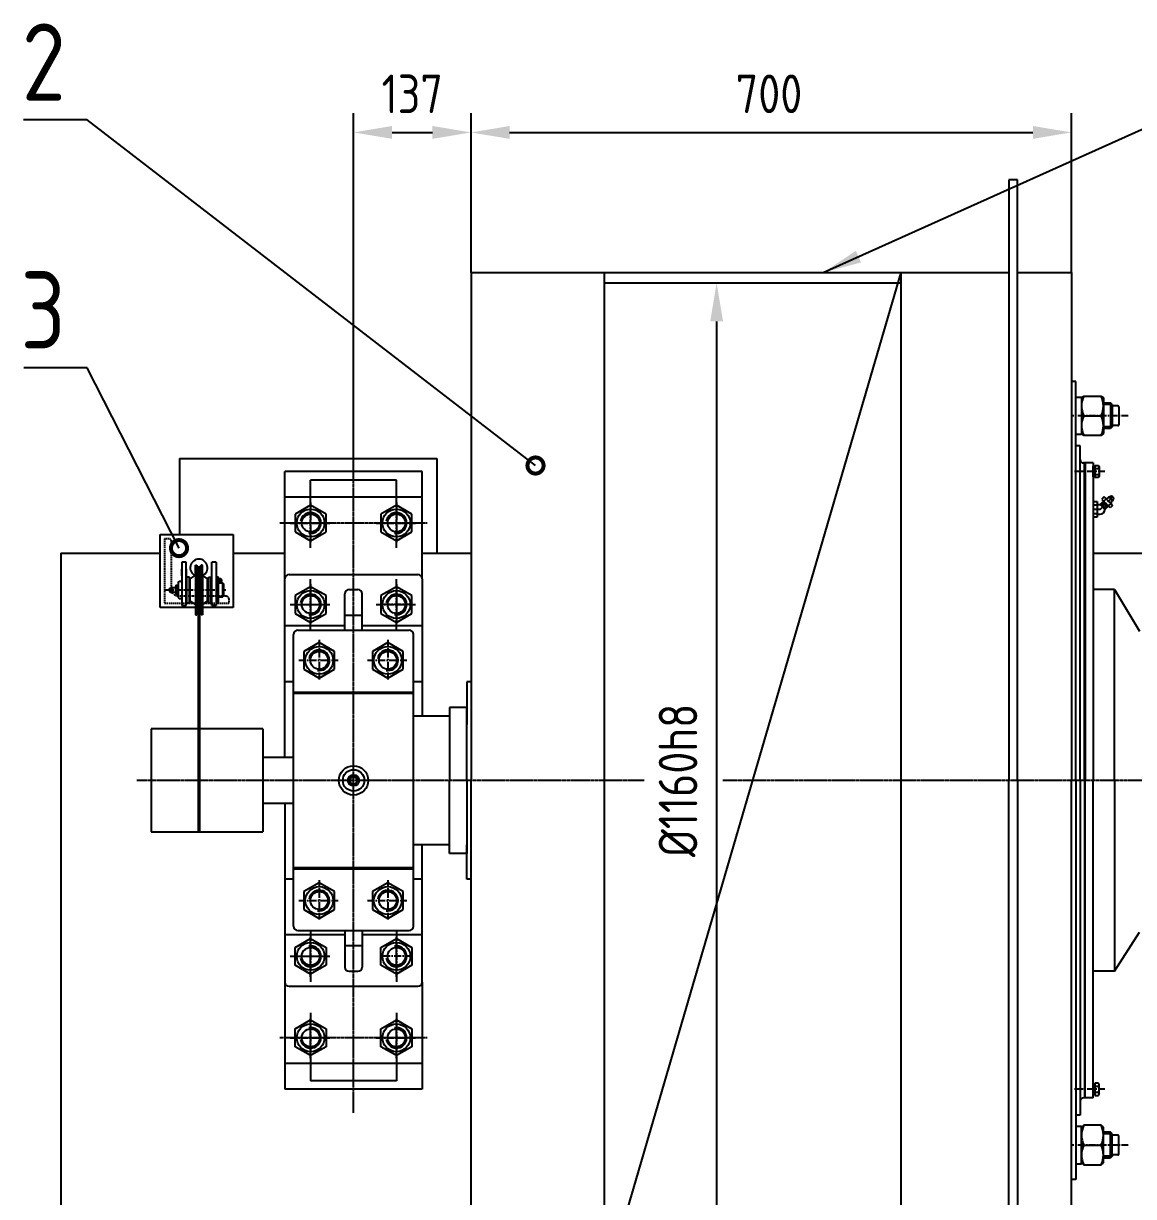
# Model space of a CAD drawing. Header units: millimetres. Extents: x -25976 to -4798, y -663 to 15440.
# Drawn here: x -17372 to -16078, y 11831 to 13198 of the extents above; entities that cross this region are included whole.
import ezdxf

# ---------------------------------------------------------------- set-up
doc = ezdxf.new("R2010")
doc.units = ezdxf.units.MM
doc.header["$LTSCALE"] = 0.25
doc.linetypes.add('CENTER', pattern=[50.8, 31.75, -6.35, 6.35, -6.35])
doc.linetypes.add('HIDDEN', pattern=[9.525, 6.35, -3.175])
for name, color, linetype in [('Bord', 1, 'Continuous'), ('Cen', 5, 'CENTER'), ('Cont', 6, 'Continuous'), ('Dim', 7, 'Continuous'), ('Hide', 2, 'HIDDEN'), ('Red', 1, 'Continuous'), ('Textb', 6, 'Continuous')]:
    doc.layers.add(name, color=color, linetype=linetype)
doc.styles.add('Style1', font='romans.shx', dxfattribs={"width": 0.8})
doc.dimstyles.new('LIN15', dxfattribs={"dimscale": 15, "dimtxt": 3, "dimasz": 3, "dimexe": 1.5, "dimexo": 0, "dimgap": 1.5, "dimtad": 1, "dimdec": 0, "dimzin": 13, "dimdsep": 46, "dimtxsty": 'Style1', "dimcen": 0, "dimclrt": 3, "dimadec": 0, "dimazin": 0, "dimtfac": 1, "dimtdec": 0, "dimtmove": 0, "dimatfit": 3, "dimfxl": 1, "dimtolj": 1, "dimtzin": 13, "dimarcsym": 0})
doc.dimstyles.new('Poz15', dxfattribs={"dimscale": 15, "dimtxt": 6, "dimasz": 2.5, "dimexe": 1.25, "dimexo": 0, "dimgap": 1.5, "dimtad": 2, "dimtoh": 1, "dimtxsty": 'Style1', "dimblk": 'DOTSMALL', "dimcen": 2.5, "dimclrt": 6, "dimadec": 0, "dimazin": 0, "dimtfac": 1, "dimtmove": 0, "dimatfit": 3, "dimldrblk": 'DOTSMALL', "dimfxl": 1, "dimarcsym": 0})

# ---------------------------------------------------------------- blocks, each defined once
blk = doc.blocks.new('80350100000500100000112982')
at = {"ltscale": 0.0186}
for p, q in [((-6.5, 7.1), (-7.3, 5.7)), ((-7.3, 5.7), (-7.3, -5.7)), ((-6.5, 3.5), (-7.3, 4.9)), ((-2, 7.1), (-6.5, 7.1)), ((-2, 3.5), (-6.5, 3.5)), ((-2, -7.1), (-2, 7.1)), ((-2, 6.1), (-2, -6.1)), ((0, 6.1), (-2, 6.1)), ((-2, 0), (0, 0.7)), ((0, 0), (-2, -0.7)), ((0, -6.1), (0, 6.1)), ((-6.5, -3.5), (-7.3, -4.9)), ((-7.3, -5.7), (-6.5, -7.1)), ((-2, -3.5), (-6.5, -3.5)), ((-6.5, -7.1), (-2, -7.1)), ((-2, -6.1), (0, -6.1))]:
    blk.add_line(p, q, dxfattribs=at)
blk.add_arc((1.1, 0), 8.44, 155.1221, 204.8779, dxfattribs=at)
blk = doc.blocks.new('*D200')
at = {"layer": 'Dim', "color": 0, "lineweight": -2, "transparency": 16777216}
for p, q in [((-16850.3, 12908.3), (-16850.3, 13094)), ((-16150.3, 12908.3), (-16150.3, 13094)), ((-16805.3, 13071.5), (-16195.3, 13071.5))]:
    blk.add_line(p, q, dxfattribs=at)
at = {"layer": 'Dim', "color": 0, "transparency": 16777216}
for points in [[(-16805.3, 13079), (-16805.3, 13064), (-16850.3, 13071.5)], [(-16195.3, 13079), (-16195.3, 13064), (-16150.3, 13071.5)]]:
    blk.add_solid(points, dxfattribs=at)
at = {"layer": 'Dim', "color": 3, "transparency": 16777216, "insert": (-16503, 13116.5), "char_height": 45, "attachment_point": 5, "style": 'Style1'}
blk.add_mtext('\\A1;700', dxfattribs=at)
blk = doc.blocks.new('*D223')
at = {"layer": 'Dim', "color": 0, "lineweight": -2, "transparency": 16777216}
for p, q in [((-16695.3, 12896.3), (-16541.5, 12896.3)), ((-16564, 12851.3), (-16564, 11781.3)), ((-16695.3, 11736.3), (-16541.5, 11736.3))]:
    blk.add_line(p, q, dxfattribs=at)
at = {"layer": 'Dim', "color": 0, "transparency": 16777216}
for points in [[(-16571.5, 12851.3), (-16556.5, 12851.3), (-16564, 12896.3)], [(-16571.5, 11781.3), (-16556.5, 11781.3), (-16564, 11736.3)]]:
    blk.add_solid(points, dxfattribs=at)
at = {"layer": 'Dim', "color": 3, "transparency": 16777216, "insert": (-16609, 12316.3), "char_height": 45, "attachment_point": 5, "rotation": 90, "style": 'Style1'}
blk.add_mtext('\\A1;%%C1160h8', dxfattribs=at)
blk = doc.blocks.new('*D225')
at = {"layer": 'Dim', "color": 0, "lineweight": -2, "transparency": 16777216}
for p, q in [((-16987.3, 12676.3), (-16987.3, 13094)), ((-16850.3, 12908.3), (-16850.3, 13094)), ((-16942.3, 13071.5), (-16895.3, 13071.5))]:
    blk.add_line(p, q, dxfattribs=at)
at = {"layer": 'Dim', "color": 0, "transparency": 16777216}
for points in [[(-16942.3, 13079), (-16942.3, 13064), (-16987.3, 13071.5)], [(-16895.3, 13079), (-16895.3, 13064), (-16850.3, 13071.5)]]:
    blk.add_solid(points, dxfattribs=at)
at = {"layer": 'Dim', "color": 3, "transparency": 16777216, "insert": (-16918.8, 13116.5), "char_height": 45, "attachment_point": 5, "style": 'Style1'}
blk.add_mtext('\\A1;137', dxfattribs=at)
blk = doc.blocks.new('_DotSmall')
at = {"color": 0, "linetype": 'ByBlock', "const_width": 0.5}
blk.add_lwpolyline([(-0.0625, 0, 1), (0.0625, 0, 1)], format="xyb", close=True, dxfattribs=at)

msp = doc.modelspace()

# ---------------------------------------------------------------- linework, layer by layer
at = {"layer": 'Bord'}
for p, q in [((-16349.27147, 12908.26264), (-16695.2812, 11724.2675)), ((-16695.27129, 12896.26369), (-16349.27184, 12896.26264))]:
    msp.add_line(p, q, dxfattribs=at)
for centre, radius, start, end in [((-17037.27576, 12616.26959), 12, 260, 170), ((-16937.27576, 12616.26959), 12, 260, 170), ((-17037.27576, 12521.26959), 12, 260, 170), ((-16937.27576, 12521.26959), 12, 260, 170), ((-17027.27576, 12456.26959), 12, 260, 170), ((-16947.27576, 12456.26959), 12, 260, 170), ((-16987.27576, 12316.26959), 5.00332, 0, 270), ((-17027.27576, 12176.26959), 12, 260, 170), ((-16947.27576, 12176.26959), 12, 260, 170), ((-17037.27576, 12111.26959), 12, 190, 100), ((-16937.27576, 12111.26959), 12, 190, 100), ((-17037.27576, 12016.26959), 12, 190, 100), ((-16937.27576, 12016.26959), 12, 190, 100)]:
    msp.add_arc(centre, radius, start, end, dxfattribs=at)
at = {"layer": 'Cen'}
for p, q in [((-16084.21035, 12741.26959), (-16150.27753, 12741.26959)), ((-16111.35515, 12676.26959), (-16146.69286, 12676.26959)), ((-16117.00986, 12632.0491), (-16101.51545, 12647.64054)), ((-17037.27576, 12587.2078), (-17037.27576, 12646.52999)), ((-17037.27576, 12640.0542), (-17037.27576, 12592.48498)), ((-16937.27576, 12587.2078), (-16937.27576, 12646.52999)), ((-16937.27576, 12640.0542), (-16937.27576, 12592.48498)), ((-17061.06037, 12616.26959), (-17013.49115, 12616.26959)), ((-16961.06037, 12616.26959), (-16913.49115, 12616.26959)), ((-17167.50993, 12565.05568), (-17167.50993, 12509.69078)), ((-17037.27576, 12492.2078), (-17037.27576, 12551.52999)), ((-16937.27576, 12492.2078), (-16937.27576, 12551.52999)), ((-17207.57588, 12538.2695), (-17146.64383, 12538.2695)), ((-17140.1727, 12538.2695), (-17136.01029, 12538.2695)), ((-17037.27576, 12545.0542), (-17037.27576, 12497.48498)), ((-17037.27576, 12539.46377), (-17037.27576, 12503.07542)), ((-16937.27576, 12545.0542), (-16937.27576, 12497.48498)), ((-16937.27576, 12539.46377), (-16937.27576, 12503.07542)), ((-17061.06037, 12521.26959), (-17013.49115, 12521.26959)), ((-17055.46993, 12521.26959), (-17019.08158, 12521.26959)), ((-16961.06037, 12521.26959), (-16913.49115, 12521.26959)), ((-16919.08158, 12521.26959), (-16955.46993, 12521.26959)), ((-17027.27576, 12480.0542), (-17027.27576, 12432.48498)), ((-16947.27576, 12480.0542), (-16947.27576, 12432.48498)), ((-17051.06037, 12456.26959), (-17003.49115, 12456.26959)), ((-16971.06037, 12456.26959), (-16923.49115, 12456.26959)), ((-17027.27576, 12200.0542), (-17027.27576, 12152.48498)), ((-16947.27576, 12200.0542), (-16947.27576, 12152.48498)), ((-17051.06037, 12176.26959), (-17003.49115, 12176.26959)), ((-16971.06037, 12176.26959), (-16923.49115, 12176.26959)), ((-17037.27576, 12140.33139), (-17037.27576, 12081.0092)), ((-17037.27576, 12087.48498), (-17037.27576, 12135.0542)), ((-17037.27576, 12093.07542), (-17037.27576, 12129.46377)), ((-16937.27576, 12140.33139), (-16937.27576, 12081.0092)), ((-16937.27576, 12087.48498), (-16937.27576, 12135.0542)), ((-16937.27576, 12093.07542), (-16937.27576, 12129.46377)), ((-17061.06037, 12111.26959), (-17013.49115, 12111.26959)), ((-17055.46993, 12111.26959), (-17019.08158, 12111.26959)), ((-16919.08158, 12111.26959), (-16955.46993, 12111.26959)), ((-17037.27576, 12045.33139), (-17037.27576, 11986.0092)), ((-16937.27576, 12045.33139), (-16937.27576, 11986.0092)), ((-17037.27576, 11992.48498), (-17037.27576, 12040.0542)), ((-16937.27576, 11992.48498), (-16937.27576, 12040.0542)), ((-17061.06037, 12016.26959), (-17013.49115, 12016.26959)), ((-16961.06037, 12016.26959), (-16913.49115, 12016.26959)), ((-16111.35515, 11956.26628), (-16146.69286, 11956.26628)), ((-16084.21035, 11891.26628), (-16150.27753, 11891.26628))]:
    msp.add_line(p, q, dxfattribs=at)
at = {"layer": 'Cen', "ltscale": 0.2}
for p, q in [((-16987.27576, 11928.74969), (-16987.27576, 12687.05324)), ((-16901.32954, 12616.26959), (-17073.22198, 12616.26959)), ((-16648.43646, 12316.26959), (-17240.10719, 12316.26959)), ((-12562.15558, 12316.26959), (-16556.63972, 12316.26959)), ((-16901.32954, 12016.26959), (-17073.22198, 12016.26959))]:
    msp.add_line(p, q, dxfattribs=at)
at = {"layer": 'Cen', "ltscale": 50}
msp.add_line((-16117.00986, 12632.0491), (-16125.27147, 12632.0491), dxfattribs=at)
at = {"layer": 'Cont'}
for p, q in [((-16223.21419, 13016.26591), (-16223.21063, 12316.26794)), ((-16213.21419, 13016.26591), (-16223.21419, 13016.26591)), ((-16213.21419, 12316.26794), (-16213.21419, 13016.26591)), ((-16850.2712, 12908.26603), (-16850.2762, 12316.26794)), ((-16850.2712, 12908.26651), (-16223.21364, 12908.2646)), ((-16695.2712, 12908.26238), (-16695.2812, 11724.2675)), ((-16349.27147, 12908.27079), (-16349.31446, 11724.2704)), ((-16213.21419, 12908.26614), (-16150.27147, 12908.2663)), ((-16150.27147, 12908.26591), (-16150.29296, 12316.26794)), ((-16145.27147, 12781.26959), (-16150.27608, 12781.26959)), ((-16145.27147, 12316.26794), (-16145.27147, 12781.26959)), ((-16102.77149, 12754.26959), (-16104.77149, 12756.26959)), ((-16102.77149, 12728.26959), (-16104.77149, 12726.26959)), ((-16140.27147, 12706.26959), (-16145.27147, 12706.26959)), ((-16140.27147, 12316.26794), (-16140.27147, 12706.26959)), ((-16907.27576, 12676.26959), (-17067.27576, 12676.26959)), ((-17067.27576, 12551.26959), (-17067.27576, 12676.26959)), ((-16907.27576, 12551.26959), (-16907.27576, 12676.26959)), ((-16125.27147, 12686.26959), (-16136.27147, 12686.26959)), ((-16125.27147, 12686.26959), (-16136.27147, 12686.26959)), ((-16135.27147, 12676.26959), (-16135.27147, 12686.26959)), ((-16135.27147, 12316.26794), (-16135.27147, 12676.26959)), ((-16134.27147, 12686.26959), (-16134.27147, 12676.26959)), ((-16134.27147, 12676.26959), (-16134.27147, 12316.26794)), ((-16125.27147, 12686.26959), (-16125.27147, 12316.26794)), ((-17037.27576, 12646.26959), (-17037.27576, 12666.26959)), ((-16937.27576, 12666.26959), (-17037.27576, 12666.26959)), ((-16937.27576, 12646.26959), (-16937.27576, 12666.26959)), ((-16106.8611, 12646.93643), (-16103.78519, 12648.10316)), ((-16106.8611, 12646.93643), (-16104.53089, 12644.60622)), ((-16102.37097, 12646.68894), (-16103.78519, 12648.10316)), ((-16907.27576, 12646.26959), (-17067.27576, 12646.26959)), ((-17037.27576, 12637.0542), (-17055.27576, 12626.6619)), ((-17019.27576, 12626.6619), (-17037.27576, 12637.0542)), ((-16937.27576, 12637.0542), (-16955.27576, 12626.6619)), ((-16919.27576, 12626.6619), (-16937.27576, 12637.0542)), ((-16125.27147, 12641.19325), (-16120.27147, 12641.19325)), ((-16120.27147, 12637.19325), (-16125.27147, 12637.19325)), ((-16120.27147, 12641.19325), (-16120.27147, 12623.19325)), ((-16120.27147, 12637.69325), (-16116.86666, 12637.69325)), ((-16116.86666, 12637.69325), (-16112.89915, 12641.66077)), ((-16114.11666, 12634.94325), (-16116.86666, 12637.69325)), ((-16115.64504, 12636.47163), (-16112.75889, 12639.35779)), ((-16112.27047, 12646.68894), (-16115.09889, 12643.86052)), ((-16115.09889, 12643.86052), (-16110.14915, 12638.91077)), ((-16111.36666, 12632.19325), (-16114.11666, 12634.94325)), ((-16114.11666, 12634.94325), (-16114.11666, 12634.94325)), ((-16113.98051, 12640.57941), (-16108.48051, 12635.07941)), ((-16109.96577, 12644.38425), (-16112.7942, 12641.55582)), ((-16112.56266, 12633.38926), (-16109.67651, 12636.27541)), ((-16107.32072, 12641.7392), (-16112.27047, 12646.68894)), ((-16111.36666, 12632.19325), (-16107.39915, 12636.16077)), ((-16105.1994, 12633.96102), (-16110.14915, 12638.91077)), ((-16104.67567, 12639.09414), (-16107.50409, 12636.26571)), ((-16107.32072, 12641.7392), (-16102.37097, 12636.78945)), ((-16102.37097, 12636.78945), (-16105.1994, 12633.96102)), ((-16104.55542, 12644.63075), (-16104.51441, 12644.58974)), ((-16104.49229, 12644.56762), (-16104.5333, 12644.60863)), ((-16102.18661, 12642.26195), (-16104.51683, 12644.59216)), ((-16102.4341, 12646.75207), (-16101.01989, 12645.33786)), ((-16102.18661, 12642.26195), (-16101.01989, 12645.33786)), ((-17055.27576, 12626.6619), (-17055.27576, 12605.87729)), ((-17019.27576, 12605.87729), (-17019.27576, 12626.6619)), ((-16955.27576, 12626.6619), (-16955.27576, 12605.87729)), ((-16919.27576, 12605.87729), (-16919.27576, 12626.6619)), ((-16125.27147, 12627.19325), (-16120.27147, 12627.19325)), ((-16120.27147, 12623.19325), (-16125.27147, 12623.19325)), ((-16120.27147, 12626.69325), (-16116.86666, 12626.69325)), ((-17055.27576, 12605.87729), (-17037.27576, 12595.48498)), ((-17037.27576, 12595.48498), (-17019.27576, 12605.87729)), ((-16955.27576, 12605.87729), (-16937.27576, 12595.48498)), ((-16937.27576, 12595.48498), (-16919.27576, 12605.87729)), ((-17212.50993, 12517.8695), (-17212.50993, 12602.8695)), ((-17212.50993, 12602.8695), (-17127.50993, 12602.8695)), ((-17127.50993, 12602.8695), (-17127.50993, 12517.8695)), ((-17187.50993, 12570.56235), (-17187.50993, 12530.2695)), ((-17182.50993, 12570.56235), (-17187.50993, 12570.56235)), ((-17182.50993, 12546.2695), (-17182.50993, 12570.56235)), ((-17171.50993, 12555.80468), (-17171.50993, 12567.2695)), ((-17171.50993, 12567.2695), (-17170.00993, 12567.2695)), ((-17170.00993, 12567.2695), (-17169.5032, 12565.10563)), ((-17170.00993, 12509.2695), (-17170.00993, 12567.2695)), ((-17165.50993, 12565.2695), (-17165.00993, 12567.2695)), ((-17163.50993, 12567.2695), (-17165.00993, 12567.2695)), ((-17165.00993, 12567.2695), (-17165.00993, 12509.2695)), ((-17163.50993, 12555.80468), (-17163.50993, 12567.2695)), ((-17152.50993, 12530.2695), (-17152.50993, 12570.56235)), ((-17147.50993, 12570.56235), (-17152.50993, 12570.56235)), ((-17147.50993, 12570.56235), (-17147.50993, 12530.2695)), ((-17187.50993, 12554.53104), (-17187.50993, 12562.8695)), ((-17182.50993, 12562.8695), (-17182.50993, 12554.46293)), ((-17178.50993, 12553.2695), (-17181.50993, 12553.2695)), ((-17181.50993, 12530.2695), (-17181.50993, 12553.2695)), ((-17178.50993, 12530.26626), (-17178.50993, 12553.2695)), ((-17177.50993, 12551.2695), (-17171.95523, 12554.97263)), ((-17177.50993, 12530.26626), (-17177.50993, 12551.2695)), ((-17171.50993, 12555.80468), (-17171.50993, 12520.73431)), ((-17168.30993, 12564.0695), (-17168.30993, 12256.26959)), ((-17166.70993, 12564.0695), (-17166.70993, 12256.26959)), ((-17163.50993, 12555.80468), (-17163.50993, 12520.73431)), ((-17157.50993, 12551.2695), (-17163.06463, 12554.97263)), ((-17157.50993, 12530.2695), (-17157.50993, 12551.2695)), ((-17156.50993, 12553.2695), (-17153.50993, 12553.2695)), ((-17156.50993, 12530.26626), (-17156.50993, 12553.2695)), ((-17153.50993, 12529.06455), (-17153.50993, 12553.2695)), ((-17144.60925, 12553.2695), (-17147.50993, 12553.2695)), ((-17144.60925, 12546.2695), (-17144.60925, 12553.2695)), ((-17067.27576, 12343.11649), (-17067.27576, 12551.26959)), ((-17062.27576, 12556.26959), (-16912.27576, 12556.26959)), ((-16907.27576, 12551.26959), (-16907.27576, 12391.26578)), ((-17201.50993, 12538.2695), (-17201.50993, 12540.5195)), ((-17201.50993, 12538.2695), (-17201.50993, 12536.0195)), ((-17198.34845, 12534.9195), (-17198.34845, 12541.6195)), ((-17194.50993, 12543.7695), (-17191.50993, 12543.7695)), ((-17194.50993, 12543.7695), (-17194.50993, 12532.7695)), ((-17191.50993, 12541.2695), (-17194.50993, 12541.2695)), ((-17191.50993, 12547.26626), (-17190.50993, 12548.26626)), ((-17191.50993, 12547.26626), (-17191.50993, 12529.27273)), ((-17191.50993, 12532.7695), (-17191.50993, 12543.7695)), ((-17188.50993, 12548.26626), (-17190.50993, 12548.26626)), ((-17187.50993, 12547.26626), (-17188.50993, 12548.26626)), ((-17182.50993, 12520.2695), (-17182.50993, 12546.2695)), ((-17181.50993, 12546.26626), (-17182.50993, 12546.26626)), ((-17177.50993, 12546.2695), (-17178.50993, 12546.2695)), ((-17177.50993, 12546.26626), (-17178.50993, 12546.26626)), ((-17156.50993, 12546.26626), (-17157.50993, 12546.26626)), ((-17152.50993, 12546.26626), (-17153.50993, 12546.26626)), ((-17139.50993, 12546.26626), (-17144.60925, 12546.26626)), ((-17144.60925, 12523.2695), (-17144.60925, 12546.26626)), ((-17143.94808, 12546.26626), (-17144.32527, 12549.58598)), ((-17143.82527, 12549.58598), (-17143.47671, 12546.26626)), ((-17141.80811, 12546.26626), (-17141.45309, 12549.69383)), ((-17141.31757, 12546.26626), (-17140.95917, 12549.39373)), ((-17139.50993, 12530.26626), (-17139.50993, 12546.26626)), ((-17138.50993, 12545.26626), (-17139.50993, 12546.26626)), ((-17138.50993, 12531.26626), (-17138.50993, 12545.26626)), ((-17037.27576, 12542.0542), (-17055.27576, 12531.6619)), ((-17019.27576, 12531.6619), (-17037.27576, 12542.0542)), ((-16992.27576, 12538.76959), (-16982.27576, 12538.76959)), ((-16937.27576, 12542.0542), (-16955.27576, 12531.6619)), ((-16919.27576, 12531.6619), (-16937.27576, 12542.0542)), ((-16100.27152, 12538.76959), (-16125.27147, 12538.76959)), ((-16100.27152, 12538.76959), (-16071.00815, 12490.39751)), ((-16100.27152, 12316.26794), (-16100.27152, 12538.76959)), ((-17191.50993, 12535.2695), (-17194.50993, 12535.2695)), ((-17191.50993, 12532.7695), (-17194.50993, 12532.7695)), ((-17191.50993, 12529.26626), (-17190.50993, 12528.26626)), ((-17190.50993, 12528.26626), (-17188.50993, 12528.26626)), ((-17187.50993, 12529.26626), (-17188.50993, 12528.26626)), ((-17187.50993, 12530.2695), (-17187.50993, 12520.2695)), ((-17187.50993, 12530.2695), (-17187.50993, 12529.2695)), ((-17187.50993, 12529.76626), (-17187.50993, 12529.26626)), ((-17182.50993, 12530.2695), (-17181.50993, 12530.2695)), ((-17181.50993, 12523.2695), (-17181.50993, 12530.2695)), ((-17178.50993, 12523.2695), (-17178.50993, 12530.2695)), ((-17178.50993, 12530.2695), (-17177.50993, 12530.2695)), ((-17178.50993, 12530.26626), (-17177.50993, 12530.26626)), ((-17177.50993, 12525.2695), (-17177.50993, 12530.2695)), ((-17177.50993, 12525.2695), (-17171.95523, 12521.56636)), ((-17157.50993, 12525.2695), (-17163.06463, 12521.56636)), ((-17157.50993, 12525.2695), (-17157.50993, 12530.2695)), ((-17157.50993, 12530.26626), (-17156.50993, 12530.26626)), ((-17156.50993, 12523.2695), (-17156.50993, 12530.2695)), ((-17153.50993, 12523.2695), (-17153.50993, 12530.2695)), ((-17153.50993, 12530.26626), (-17152.50993, 12530.26626)), ((-17152.50993, 12520.2695), (-17152.50993, 12530.2695)), ((-17147.50993, 12530.2695), (-17147.50993, 12520.2695)), ((-17144.60925, 12530.26626), (-17139.50993, 12530.26626)), ((-17138.50993, 12531.26626), (-17139.50993, 12530.26626)), ((-17055.27576, 12531.6619), (-17055.27576, 12510.87729)), ((-17019.27576, 12510.87729), (-17019.27576, 12531.6619)), ((-16997.27576, 12491.26959), (-16997.27576, 12533.76959)), ((-16977.27576, 12491.26959), (-16977.27576, 12533.76959)), ((-16955.27576, 12531.6619), (-16955.27576, 12510.87729)), ((-16919.27576, 12510.87729), (-16919.27576, 12531.6619)), ((-17207.50993, 12517.8695), (-17212.50993, 12517.8695)), ((-17171.50993, 12517.8695), (-17207.50993, 12517.8695)), ((-17187.50993, 12520.2695), (-17182.50993, 12520.2695)), ((-17181.50993, 12523.2695), (-17178.50993, 12523.2695)), ((-17171.50993, 12520.73431), (-17171.50993, 12509.2695)), ((-17170.00993, 12509.2695), (-17169.5032, 12511.43336)), ((-17165.50993, 12511.2695), (-17165.00993, 12509.2695)), ((-17163.50993, 12520.73431), (-17163.50993, 12509.2695)), ((-17127.50993, 12517.8695), (-17163.50993, 12517.8695)), ((-17153.50993, 12523.2695), (-17156.50993, 12523.2695)), ((-17147.50993, 12520.2695), (-17152.50993, 12520.2695)), ((-17147.50993, 12523.2695), (-17144.60925, 12523.2695)), ((-17055.27576, 12510.87729), (-17037.27576, 12500.48498)), ((-17037.27576, 12500.48498), (-17019.27576, 12510.87729)), ((-16955.27576, 12510.87729), (-16937.27576, 12500.48498)), ((-16937.27576, 12500.48498), (-16919.27576, 12510.87729)), ((-17171.50993, 12509.2695), (-17170.00993, 12509.2695)), ((-17163.50993, 12509.2695), (-17165.00993, 12509.2695)), ((-16997.27576, 12508.76959), (-16977.27576, 12508.76959)), ((-16997.27576, 12496.26959), (-17067.27576, 12496.26959)), ((-17057.27576, 12146.26959), (-17057.27576, 12486.26959)), ((-17052.27576, 12491.26959), (-16922.27576, 12491.26959)), ((-16907.27576, 12496.26959), (-16977.27576, 12496.26959)), ((-16917.27576, 12146.26959), (-16917.27576, 12486.26959)), ((-17027.27576, 12477.0542), (-17045.27576, 12466.6619)), ((-17009.27576, 12466.6619), (-17027.27576, 12477.0542)), ((-16947.27576, 12477.0542), (-16965.27576, 12466.6619)), ((-16929.27576, 12466.6619), (-16947.27576, 12477.0542)), ((-17045.27576, 12466.6619), (-17045.27576, 12445.87729)), ((-17009.27576, 12445.87729), (-17009.27576, 12466.6619)), ((-16965.27576, 12466.6619), (-16965.27576, 12445.87729)), ((-16929.27576, 12445.87729), (-16929.27576, 12466.6619)), ((-17045.27576, 12445.87729), (-17027.27576, 12435.48498)), ((-17027.27576, 12435.48498), (-17009.27576, 12445.87729)), ((-16965.27576, 12445.87729), (-16947.27576, 12435.48498)), ((-16947.27576, 12435.48498), (-16929.27576, 12445.87729)), ((-17057.27576, 12431.26959), (-17067.27576, 12431.26959)), ((-16907.27576, 12431.26959), (-16917.27576, 12431.26959)), ((-16850.27523, 12431.26591), (-16855.27523, 12431.26591)), ((-16855.27523, 12431.26591), (-16855.27523, 12391.26591)), ((-17057.27576, 12419.26959), (-16917.27576, 12419.26959)), ((-17057.27576, 12417.8816), (-16917.27576, 12417.8816)), ((-16855.27523, 12401.26578), (-16875.27523, 12401.26578)), ((-16875.27523, 12401.26578), (-16875.27523, 12316.26959)), ((-16855.27523, 12401.26591), (-16855.27523, 12381.26972)), ((-16855.27523, 12316.26794), (-16855.27523, 12401.26578)), ((-16855.27523, 12381.26566), (-16855.27523, 12401.26566)), ((-16855.27523, 12391.26566), (-16855.27523, 12401.26566)), ((-16875.27523, 12391.26578), (-16917.27576, 12391.26578)), ((-17093.17212, 12376.26959), (-17223.17212, 12376.26959)), ((-17223.17212, 12376.26959), (-17223.17212, 12256.26959)), ((-17093.17212, 12376.26959), (-17093.17212, 12256.26959)), ((-17057.27576, 12343.11649), (-17093.17212, 12343.11649)), ((-16875.27523, 12231.26578), (-16875.27523, 12316.26959)), ((-16855.27523, 12316.26794), (-16855.27523, 12231.26578)), ((-16850.2712, 11724.26703), (-16850.2762, 12316.26794)), ((-16223.21419, 11616.26591), (-16223.21063, 12316.26794)), ((-16213.21419, 12316.26794), (-16213.21419, 11616.26591)), ((-16150.27147, 11724.26997), (-16150.29296, 12316.26794)), ((-16145.27147, 12316.26794), (-16145.27147, 11851.26628)), ((-16140.27147, 12316.26794), (-16140.27147, 11926.26628)), ((-16135.27147, 12316.26794), (-16135.27147, 11956.26628)), ((-16134.27147, 11956.26628), (-16134.27147, 12316.26794)), ((-16125.27147, 11946.26628), (-16125.27147, 12316.26794)), ((-16100.27152, 12316.26794), (-16100.27152, 12093.76628)), ((-17057.27576, 12289.4227), (-17093.17212, 12289.4227)), ((-17067.27576, 12289.4227), (-17067.27576, 12081.26959)), ((-17223.17212, 12256.26959), (-17093.17212, 12256.26959)), ((-16855.27523, 12251.26591), (-16855.27523, 12231.26591)), ((-16875.27523, 12241.26578), (-16917.27576, 12241.26578)), ((-16907.27576, 12081.26959), (-16907.27576, 12241.26578)), ((-16855.27523, 12241.26591), (-16855.27523, 12231.26591)), ((-16855.27523, 12201.26591), (-16855.27523, 12241.26591)), ((-16855.27523, 12231.26578), (-16875.27523, 12231.26578)), ((-17057.27576, 12214.65759), (-16917.27576, 12214.65759)), ((-17057.27576, 12213.26959), (-16917.27576, 12213.26959)), ((-17057.27576, 12201.26959), (-17067.27576, 12201.26959)), ((-17027.27576, 12197.0542), (-17045.27576, 12186.6619)), ((-17009.27576, 12186.6619), (-17027.27576, 12197.0542)), ((-16947.27576, 12197.0542), (-16965.27576, 12186.6619)), ((-16929.27576, 12186.6619), (-16947.27576, 12197.0542)), ((-16907.27576, 12201.26959), (-16917.27576, 12201.26959)), ((-16850.27523, 12201.26997), (-16855.27523, 12201.26997)), ((-17045.27576, 12186.6619), (-17045.27576, 12165.87729)), ((-17009.27576, 12165.87729), (-17009.27576, 12186.6619)), ((-16965.27576, 12186.6619), (-16965.27576, 12165.87729)), ((-16929.27576, 12165.87729), (-16929.27576, 12186.6619)), ((-17045.27576, 12165.87729), (-17027.27576, 12155.48498)), ((-17027.27576, 12155.48498), (-17009.27576, 12165.87729)), ((-16965.27576, 12165.87729), (-16947.27576, 12155.48498)), ((-16947.27576, 12155.48498), (-16929.27576, 12165.87729)), ((-17052.27576, 12141.26959), (-16922.27576, 12141.26959)), ((-16997.27576, 12141.26959), (-16997.27576, 12098.76959)), ((-16977.27576, 12141.26959), (-16977.27576, 12098.76959)), ((-16997.27576, 12136.26959), (-17067.27576, 12136.26959)), ((-17055.27576, 12121.6619), (-17037.27576, 12132.0542)), ((-17037.27576, 12132.0542), (-17019.27576, 12121.6619)), ((-16907.27576, 12136.26959), (-16977.27576, 12136.26959)), ((-16955.27576, 12121.6619), (-16937.27576, 12132.0542)), ((-16937.27576, 12132.0542), (-16919.27576, 12121.6619)), ((-16100.27152, 12093.76959), (-16071.00815, 12139.20734)), ((-17055.27576, 12100.87729), (-17055.27576, 12121.6619)), ((-17019.27576, 12121.6619), (-17019.27576, 12100.87729)), ((-16997.27576, 12123.76959), (-16977.27576, 12123.76959)), ((-16955.27576, 12100.87729), (-16955.27576, 12121.6619)), ((-16919.27576, 12121.6619), (-16919.27576, 12100.87729)), ((-17037.27576, 12090.48498), (-17055.27576, 12100.87729)), ((-17019.27576, 12100.87729), (-17037.27576, 12090.48498)), ((-16937.27576, 12090.48498), (-16955.27576, 12100.87729)), ((-16919.27576, 12100.87729), (-16937.27576, 12090.48498)), ((-16992.27576, 12093.76959), (-16982.27576, 12093.76959)), ((-16100.27152, 12093.76628), (-16125.27147, 12093.76628)), ((-17067.27576, 12081.26959), (-17067.27576, 11956.26959)), ((-17062.27576, 12076.26959), (-16912.27576, 12076.26959)), ((-16907.27576, 12081.26959), (-16907.27576, 11956.26959)), ((-17055.27576, 12026.6619), (-17037.27576, 12037.0542)), ((-17037.27576, 12037.0542), (-17019.27576, 12026.6619)), ((-16955.27576, 12026.6619), (-16937.27576, 12037.0542)), ((-16937.27576, 12037.0542), (-16919.27576, 12026.6619)), ((-17055.27576, 12005.87729), (-17055.27576, 12026.6619)), ((-17019.27576, 12026.6619), (-17019.27576, 12005.87729)), ((-16955.27576, 12005.87729), (-16955.27576, 12026.6619)), ((-16919.27576, 12026.6619), (-16919.27576, 12005.87729)), ((-17037.27576, 11995.48498), (-17055.27576, 12005.87729)), ((-17019.27576, 12005.87729), (-17037.27576, 11995.48498)), ((-16937.27576, 11995.48498), (-16955.27576, 12005.87729)), ((-16919.27576, 12005.87729), (-16937.27576, 11995.48498)), ((-16907.27576, 11986.26959), (-17067.27576, 11986.26959)), ((-17037.27576, 11986.26959), (-17037.27576, 11966.26959)), ((-16937.27576, 11986.26959), (-16937.27576, 11966.26959)), ((-16937.27576, 11966.26959), (-17037.27576, 11966.26959)), ((-16907.27576, 11956.26959), (-17067.27576, 11956.26959)), ((-16135.27147, 11956.26628), (-16135.27147, 11946.26628)), ((-16134.27147, 11946.26628), (-16134.27147, 11956.26628)), ((-16125.27147, 11946.26628), (-16136.27147, 11946.26628)), ((-16125.27147, 11946.26628), (-16136.27147, 11946.26628)), ((-16140.27147, 11926.26628), (-16145.27147, 11926.26628)), ((-16102.77149, 11904.26628), (-16104.77149, 11906.26628)), ((-16102.77149, 11878.26628), (-16104.77149, 11876.26628)), ((-16145.27147, 11851.26628), (-16150.27608, 11851.26628))]:
    msp.add_line(p, q, dxfattribs=at)
at = {"layer": 'Cont', "linetype": 'Continuous'}
for p, q in [((-16145.27147, 12763.01959), (-16138.77147, 12763.01959)), ((-16138.77147, 12761.96959), (-16136.02905, 12764.26959)), ((-16138.77147, 12763.01959), (-16138.77147, 12719.51959)), ((-16138.77147, 12761.96959), (-16138.77147, 12720.56959)), ((-16136.02905, 12764.26959), (-16115.91388, 12764.26959)), ((-16115.91388, 12764.26959), (-16113.17147, 12761.96959)), ((-16113.17147, 12761.96959), (-16113.17147, 12720.56959)), ((-16113.17147, 12756.26959), (-16104.77149, 12756.26959)), ((-16104.77149, 12756.26959), (-16104.77149, 12726.26959)), ((-16102.77149, 12754.26959), (-16102.77149, 12728.26959)), ((-16095.27149, 12751.76959), (-16095.27149, 12730.76959)), ((-16136.02905, 12741.26959), (-16115.91388, 12741.26959)), ((-16138.77147, 12719.51959), (-16145.27147, 12719.51959)), ((-16136.02905, 12718.26959), (-16138.77147, 12720.56959)), ((-16115.91388, 12718.26959), (-16136.02905, 12718.26959)), ((-16113.17147, 12720.56959), (-16115.91388, 12718.26959)), ((-16104.77149, 12726.26959), (-16113.17147, 12726.26959)), ((-16138.77147, 11913.01628), (-16145.27147, 11913.01628)), ((-16136.02905, 11914.26628), (-16138.77147, 11911.96628)), ((-16138.77147, 11869.51628), (-16138.77147, 11913.01628)), ((-16138.77147, 11870.56628), (-16138.77147, 11911.96628)), ((-16115.91388, 11914.26628), (-16136.02905, 11914.26628)), ((-16113.17147, 11911.96628), (-16115.91388, 11914.26628)), ((-16113.17147, 11870.56628), (-16113.17147, 11911.96628)), ((-16104.77149, 11906.26628), (-16113.17147, 11906.26628)), ((-16104.77149, 11876.26628), (-16104.77149, 11906.26628)), ((-16102.77149, 11878.26628), (-16102.77149, 11904.26628)), ((-16095.27149, 11880.76628), (-16095.27149, 11901.76628)), ((-16136.02905, 11891.26628), (-16115.91388, 11891.26628)), ((-16145.27147, 11869.51628), (-16138.77147, 11869.51628)), ((-16138.77147, 11870.56628), (-16136.02905, 11868.26628)), ((-16136.02905, 11868.26628), (-16115.91388, 11868.26628)), ((-16115.91388, 11868.26628), (-16113.17147, 11870.56628)), ((-16113.17147, 11876.26628), (-16104.77149, 11876.26628))]:
    msp.add_line(p, q, dxfattribs=at)
at = {"layer": 'Cont', "color": 1, "linetype": 'Continuous'}
for p, q in [((-16102.77149, 12754.26959), (-16113.17147, 12754.26959)), ((-16102.77149, 12728.26959), (-16113.17147, 12728.26959)), ((-16102.77149, 11904.26628), (-16113.17147, 11904.26628)), ((-16102.77149, 11878.26628), (-16113.17147, 11878.26628))]:
    msp.add_line(p, q, dxfattribs=at)
at = {"layer": 'Cont', "linetype": 'CENTER'}
for p, q in [((-16096.27149, 12752.76959), (-16101.77149, 12752.76959)), ((-16096.27149, 12729.76959), (-16101.77149, 12729.76959)), ((-16096.27149, 11902.76628), (-16101.77149, 11902.76628)), ((-16096.27149, 11879.76628), (-16101.77149, 11879.76628))]:
    msp.add_line(p, q, dxfattribs=at)
at = {"layer": 'Cont'}
for centre, radius in [((-17037.27576, 12616.26959), 16.2), ((-17037.27576, 12616.26959), 10.3762), ((-16937.27576, 12616.26959), 16.2), ((-16937.27576, 12616.26959), 10.3762), ((-17037.27576, 12521.26959), 16.2), ((-17037.27576, 12521.26959), 10.3762), ((-16937.27576, 12521.26959), 16.2), ((-16937.27576, 12521.26959), 10.3762), ((-17027.27576, 12456.26959), 16.2), ((-16947.27576, 12456.26959), 16.2), ((-17027.27576, 12456.26959), 10.3762), ((-16947.27576, 12456.26959), 10.3762), ((-16987.27576, 12316.26959), 17.11212), ((-16987.27576, 12316.26959), 12.5), ((-16987.27576, 12316.26959), 6.50255), ((-16987.27576, 12316.26959), 4.25), ((-17027.27576, 12176.26959), 16.2), ((-17027.27576, 12176.26959), 10.3762), ((-16947.27576, 12176.26959), 16.2), ((-16947.27576, 12176.26959), 10.3762), ((-17037.27576, 12111.26959), 16.2), ((-16937.27576, 12111.26959), 16.2), ((-17037.27576, 12111.26959), 10.3762), ((-16937.27576, 12111.26959), 10.3762), ((-17037.27576, 12016.26959), 16.2), ((-16937.27576, 12016.26959), 16.2), ((-17037.27576, 12016.26959), 10.3762), ((-16937.27576, 12016.26959), 10.3762)]:
    msp.add_circle(centre, radius, dxfattribs=at)
at = {"layer": 'Cont', "linetype": 'Continuous'}
for centre, start, end in [((-16113.28829, 12752.76959), 153.1742845, 206.8257155), ((-16138.65464, 12752.76959), 333.1742845, 26.8257155), ((-16113.28829, 12729.76959), 153.1742845, 206.8257155), ((-16138.65464, 12729.76959), 333.1742845, 26.8257155), ((-16113.28829, 11902.76628), 153.1742845, 206.8257155), ((-16138.65464, 11902.76628), 333.1742845, 26.8257155), ((-16113.28829, 11879.76628), 153.1742845, 206.8257155), ((-16138.65464, 11879.76628), 333.1742845, 26.8257155)]:
    msp.add_arc(centre, 25.48318, start, end, dxfattribs=at)
at = {"layer": 'Cont'}
for centre, radius, start, end in [((-16101.77149, 12753.76959), 1, 180, 270), ((-16096.27149, 12751.76959), 1, 0, 90), ((-16101.77149, 12728.76959), 1, 90, 180), ((-16096.27149, 12730.76959), 1, 270, 0), ((-16136.27147, 12690.26959), 4, 180, 270), ((-16109.40259, 12647.48866), 2.6008, 221.7827668, 347.74111739), ((-16103.08955, 12646.06198), 1.25, 4.56611685, 85.43388315), ((-16101.63439, 12639.72045), 2.6008, 102.25888261, 228.2172332), ((-16116.86666, 12632.19325), 5.5, 270, 0), ((-17167.50993, 12564.0695), 10.07174, 295.87849036, 244.12150964), ((-17167.50993, 12565.2695), 2, 184.69965181, 246.42182152), ((-17167.50993, 12564.0695), 0.8, 0, 180), ((-17167.50993, 12565.2695), 2, 293.57817848, 0), ((-17172.50993, 12555.80468), 1, 303.69006753, 0), ((-17162.50993, 12555.80468), 1, 180, 236.30993247), ((-17142.63673, 12549.58598), 1.68854, 353.46244012, 192.96467919), ((-17062.27576, 12551.26959), 5, 90, 180), ((-16912.27576, 12551.26959), 5, 0, 90), ((-17199.78622, 12538.2695), 2.5, 133.58912543, 226.41087457), ((-17196.50123, 12544.29651), 3.25248, 235.39306768, 307.75166546), ((-17142.63673, 12549.58598), 1.18854, 342.96673804, 191.98791601), ((-16992.27576, 12533.76959), 5, 90, 180), ((-16982.27576, 12533.76959), 5, 0, 90), ((-17196.50123, 12532.24248), 3.25248, 52.24833454, 124.60693232), ((-17172.50993, 12520.73431), 1, 0, 56.30993247), ((-17167.50993, 12511.2695), 2, 113.57817848, 175.30034819), ((-17167.50993, 12511.2695), 2, 0, 66.42182152), ((-17162.50993, 12520.73431), 1, 123.69006753, 180), ((-17052.27576, 12486.26959), 5, 90, 180), ((-16922.27576, 12486.26959), 5, 0, 90), ((-17052.27576, 12146.26959), 5, 180, 270), ((-16922.27576, 12146.26959), 5, 270, 0), ((-16922.27576, 12146.26959), 5, 270, 0), ((-16992.27576, 12098.76959), 5, 180, 270), ((-16982.27576, 12098.76959), 5, 270, 0), ((-17062.27576, 12081.26959), 5, 180, 270), ((-17062.27576, 12081.26959), 5, 180, 270), ((-16912.27576, 12081.26959), 5, 270, 0), ((-16912.27576, 12081.26959), 5, 270, 0), ((-16136.27147, 11942.26628), 4, 90, 180), ((-16101.77149, 11903.76628), 1, 180, 270), ((-16096.27149, 11901.76628), 1, 0, 90), ((-16101.77149, 11878.76628), 1, 90, 180), ((-16096.27149, 11880.76628), 1, 270, 0)]:
    msp.add_arc(centre, radius, start, end, dxfattribs=at)
at = {"layer": 'Hide'}
for p, q in [((-17202.50993, 12597.8695), (-17207.50993, 12597.8695)), ((-17207.50993, 12597.8695), (-17207.50993, 12562.8695)), ((-17199.50993, 12562.8695), (-17199.50993, 12594.8695)), ((-17207.50993, 12562.8695), (-17207.50993, 12522.8695)), ((-17199.50993, 12539.8695), (-17199.50993, 12562.8695)), ((-17135.50993, 12530.8695), (-17190.50993, 12530.8695)), ((-17132.50993, 12527.8695), (-17132.50993, 12522.8695)), ((-17207.50993, 12522.8695), (-17132.50993, 12522.8695))]:
    msp.add_line(p, q, dxfattribs=at)
for centre, radius, start, end in [((-17202.50993, 12594.8695), 3, 0, 90), ((-17190.50993, 12539.8695), 9, 180, 270), ((-17135.50993, 12527.8695), 3, 0, 90)]:
    msp.add_arc(centre, radius, start, end, dxfattribs=at)
at = {"layer": 'Red'}
for p, q in [((-17190.27576, 12691.26959), (-16890.27576, 12691.26959)), ((-17190.27576, 12691.26959), (-17190.27576, 12602.8695)), ((-16890.27576, 12691.26959), (-16890.27576, 12581.26959)), ((-17328.27152, 12581.26959), (-17212.50993, 12581.26959)), ((-17328.27152, 12581.26959), (-17328.27152, 12051.26959)), ((-17127.50993, 12581.26959), (-17067.27576, 12581.26959)), ((-16907.27576, 12581.26959), (-16850.27396, 12581.26959)), ((-16125.27147, 12581.26959), (-16045.27152, 12581.26959)), ((-17328.27152, 12051.26959), (-17328.27152, 11804.17315))]:
    msp.add_line(p, q, dxfattribs=at)
at = {"layer": 'Textb'}
for p, q in [((-17201.50993, 12540.5195), (-17198.34845, 12541.6195)), ((-17201.50993, 12536.0195), (-17198.34845, 12534.9195))]:
    msp.add_line(p, q, dxfattribs=at)

# ---------------------------------------------------------------- block references
at = {"layer": 'Cont', "ltscale": 0.0186, "xscale": -1}
msp.add_blockref('80350100000500100000112982', (-16125.27147, 12676.26959), dxfattribs=at)
at = {"layer": 'Cont', "ltscale": 0.0186, "rotation": 180}
msp.add_blockref('80350100000500100000112982', (-16125.27147, 11956.26628), dxfattribs=at)

# ---------------------------------------------------------------- texts
at = {"layer": 'Dim', "color": 6, "char_height": 90, "width": 33.8931, "attachment_point": 9, "style": 'Style1'}
for s, insert in [('2', (-17322.73286, 13108.49474)), ('3', (-17322.73286, 12819.57822))]:
    msp.add_mtext(s, dxfattribs=dict(at, insert=insert))

# ---------------------------------------------------------------- dimensions: what is measured, and where the dimension line sits
at = {"layer": 'Dim'}
dim = msp.add_linear_dim(base=(-16850.2712, 13071.47352), p1=(-16987.27576, 12676.26959), p2=(-16850.2712, 12908.26651), dimstyle='LIN15', dxfattribs=at)
dim.commit()
dim.dimension.update_dxf_attribs({"geometry": '*D225', "text_midpoint": (-16918.77348, 13116.47352)})
dim = msp.add_linear_dim(base=(-16150.27147, 13071.47352), p1=(-16850.2712, 12908.26651), p2=(-16150.27147, 12908.26591), dimstyle='LIN15', override={"dimzin": 8}, dxfattribs=at)
dim.commit()
dim.dimension.update_dxf_attribs({"geometry": '*D200', "text_midpoint": (-16502.96891, 13071.47352), "dimtype": 160})
dim = msp.add_linear_dim(base=(-16563.99298, 11736.2675), p1=(-16695.2713, 12896.26369), p2=(-16695.28109, 11736.2675), angle=90, text='%%C<>h8', dimstyle='LIN15', override={"dimzin": 8}, dxfattribs=at)
dim.commit()
dim.dimension.update_dxf_attribs({"geometry": '*D223', "text_midpoint": (-16608.99298, 12316.2656)})

# ---------------------------------------------------------------- leaders
at = {"layer": 'Dim', "annotation_type": 0, "has_hookline": 1, "hookline_direction": 1}
for points, text_width in [([(-16775.13153, 12683.27581), (-17297.73286, 13085.99474), (-17300.23286, 13085.99474)], 49.29304), ([(-17190.70619, 12586.99403), (-17297.73286, 12797.07822), (-17300.23286, 12797.07822)], 48.91459)]:
    msp.add_leader(points, dimstyle='Poz15', override={"dimgap": 1.5, "dimtad": 1}, dxfattribs=dict(at, text_width=text_width))
at = {"layer": 'Dim'}
msp.add_leader([(-16439.76389, 12908.26526), (-16068.8052, 13074.81596), (-15638.19929, 13074.81596)], dimstyle='LIN15', override={"dimgap": 1.5, "dimtad": 1}, dxfattribs=at)

doc.saveas('drawing.dxf')
